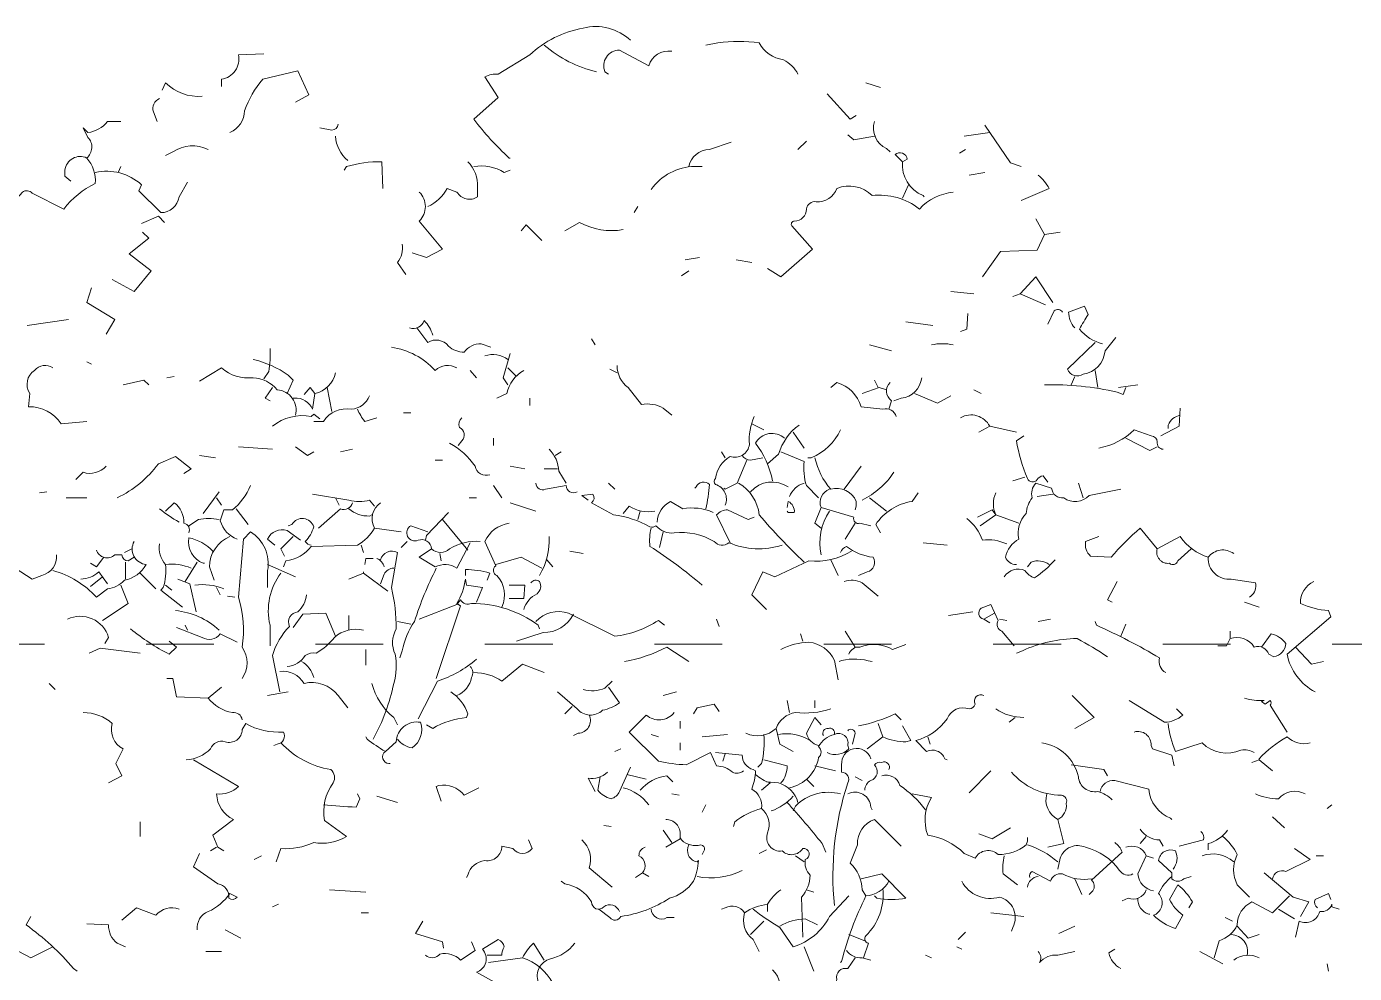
# Model space of a CAD drawing. Header units: millimetres. Extents: x 922141 to 965068, y 34629 to 256118.
# Drawn here: x 946332 to 949858, y 247548 to 250063 of the extents above; entities that cross this region are included whole.
import ezdxf

# ---------------------------------------------------------------- set-up
doc = ezdxf.new("R2010")
doc.units = ezdxf.units.MM
doc.linetypes.add('ACAD_ISO03W100', pattern=[30, 12, -18])
doc.layers.add('HATCH', color=8, linetype='Continuous', lineweight=5)
doc.layers.add('MCA__ LANDSCAPE', color=136, linetype='Continuous', lineweight=5)
doc.layers.add('MCA__ PISCINA ELEV.', color=91, linetype='Continuous')

# ---------------------------------------------------------------- blocks, each defined once
blk = doc.blocks.new('05')
at = {"layer": 'HATCH'}
for points in [[(618789.3, 368314.7, 0.259125), (618663.6, 368346.9, 0.14621), (618521.8, 368276), (618438, 368224.5, 0.140045), (618402.6, 368218), (618438, 368163.2), (618373.6, 368105.2, 0.045349), (618467, 368002.1), (618470.2, 368002.1)], [(618560.5, 368301.8, 0.120178), (618699.1, 368230.9)], [(618898.9, 368285.7, 0.374222), (618837.7, 368247), (618760.3, 368288.9, 0.538727), (618721.6, 368230.9), (618731.3, 368224.5)], [(619234.1, 368224.5, 0.166656), (619195.4, 368263.1, -0.236053), (619131, 368308.2, 0.059021), (619021.4, 368308.2), (618989.1, 368301.8)], [(617816, 368279.2), (617748.3, 368276, -0.433228), (617703.2, 368211.6), (617703.2, 368192.2)], [(617725.7, 368069.7, 0.2836), (617764.4, 368127.8, -0.086777), (617812.8, 368211.6), (617906.2, 368234.1), (617935.2, 368169.7), (617899.8, 368150.3)], [(617651.6, 368166.4, -0.22728), (617554.9, 368201.9), (617545.2, 368182.6)], [(617538.8, 368160, 0.4142), (617522.7, 368124.5), (617532.4, 368098.8)], [(617116.6, 367853.8, 0.057129), (617174.6, 367911.8, -0.369919), (617200.4, 367908.6), (617284.2, 367866.7, -0.117401), (617368, 367934.4, 0.20253), (617345.4, 368002.1, 0.429047), (617348.6, 368056.9), (617335.8, 368082.6), (617348.6, 368069.7, 0.195877), (617400.2, 368098.8), (617435.7, 368098.8)], [(618012.6, 368092.3, -0.4142), (617996.5, 368076.2), (617964.2, 368082.6)], [(619437.1, 368098.8, 0.386597), (619469.4, 368027.8), (619479, 368018.2)], [(618006.1, 368060.1, 0.207977), (618038.4, 367995.6)], [(618944, 367979.5, -0.35463), (618998.8, 368024.6), (619056.8, 368044)], [(617345.4, 368002.1, 0.520645), (617287.4, 367969.8), (617287.4, 367953.7), (617303.5, 367940.8)], [(617667.7, 368024.6, 0.27121), (617574.3, 368018.2), (617554.9, 368008.5)], [(619511.3, 367992.4), (619491.9, 368011.7, -0.586716), (619524.2, 367998.8), (619511.3, 367992.4)], [(618131.8, 367921.5), (618128.6, 367992.4, 0.072388), (618035.1, 367979.5), (618028.7, 367969.8)], [(618357.4, 367992.4, -0.207474), (618383.2, 367924.7), (618383.2, 367898.9, -0.433868), (618328.4, 367911.8), (618302.6, 367921.5, -0.162277), (618251.1, 367873.1)], [(618373.6, 367979.5, -0.185669), (618454.1, 367963.4), (618470.2, 367969.8)], [(618844.1, 367918.3, -0.24263), (618960.1, 367979.5), (618979.5, 367979.5)], [(619511.3, 367992.4, 0.32309), (619566.1, 367902.2), (619569.3, 367898.9)], [(617368, 367963.4, -0.247086), (617490.5, 367931.2), (617484, 367915), (617542, 367857, 0.369919), (617590.4, 367898.9), (617612.9, 367937.6)], [(619872.2, 367956.9, -0.082748), (619901.2, 367921.5), (619827.1, 367889.3)], [(618228.5, 367911.8, -0.416656), (618228.5, 367834.5), (618289.8, 367760.3), (618247.9, 367737.8), (618209.2, 367750.7)], [(619646.6, 367911.8, 0.171967), (619556.4, 367866.7, 0.200745), (619430.7, 367902.2, 0.302124), (619337.2, 367921.5, -0.343094), (619282.4, 367886, 0.4142), (619256.6, 367866.7, -0.4142), (619224.4, 367834.5, 0.618027), (619218, 367821.6), (619272.8, 367760.3), (619189, 367686.2), (619153.5, 367708.8)], [(618770, 367811.9, -0.17128), (618654, 367831.2), (618615.3, 367808.7)], [(618183.4, 367773.2, -0.212204), (618170.5, 367724.9), (618193.1, 367692.7)], [(619936.7, 367592.7, 0.442368), (619914.1, 367596), (619898, 367560.5)], [(619968.9, 367550.8, -0.178864), (619952.8, 367592.7), (619994.7, 367608.9), (620004.4, 367586.3, 0.010635), (619981.8, 367547.6, 0.164948), (620043.1, 367508.9)], [(618264, 367531.5, 0.135742), (618241.4, 367570.2, -0.4142), (618202.7, 367550.8)], [(618222.1, 367550.8), (618251.1, 367512.2, -0.388977), (618305.9, 367502.5, 0.178864), (618347.8, 367486.4, -0.243835), (618392.9, 367508.9), (618418.7, 367499.3)], [(620023.7, 367512.2), (619949.6, 367441.3, 0.489075), (619991.5, 367428.4, 0.354019), (620049.5, 367489.6), (620078.5, 367525.1)], [(617832.1, 367496.1, -0.055374), (617828.9, 367434.8), (617816, 367415.5)], [(618154.4, 367499.3, -0.175232), (618270.4, 367438, -0.323349), (618328.4, 367444.5)], [(618463.8, 367467.1, 0.250641), (618402.6, 367476.7)], [(619646.6, 367505.7, 0.112473), (619588.6, 367505.7)], [(617255.2, 367444.5, 0.401794), (617206.8, 367438, 0.4142), (617193.9, 367376.8), (617190.7, 367341.4, -0.260452), (617277.7, 367296.2), (617345.4, 367302.7)], [(617899.8, 367318.8, 0.462555), (617851.4, 367386.5, 0.199997), (617787, 367418.7, -0.211655), (617703.2, 367444.5), (617645.2, 367409)], [(617787, 367467.1, -0.099014), (617880.4, 367425.2), (617893.3, 367412.3), (617877.2, 367376.8)], [(618753.9, 367450.9, 0.248367), (618782.9, 367392.9), (618818.3, 367347.8, -0.162277), (618876.3, 367338.1), (618898.9, 367318.8)], [(618006.1, 367431.6, -0.294113), (617951.3, 367376.8), (617938.4, 367392.9), (617922.3, 367373.6)], [(618505.7, 367438, 0.211838), (618460.6, 367376.8), (618434.8, 367363.9)], [(619562.8, 367418.7, -0.354019), (619508, 367363.9), (619488.7, 367357.5)], [(617951.3, 367376.8), (617944.9, 367334.9, 0.333328), (617896.6, 367363.9), (617893.3, 367363.9)], [(619495.1, 367315.6, 0.4142), (619459.7, 367334.9), (619401.7, 367341.4, 0.255402), (619337.2, 367405.8), (619321.1, 367392.9)], [(619479, 367405.8, 0.471924), (619482.3, 367357.5), (619475.8, 367334.9)], [(619888.4, 367399.4, -0.065994), (620081.7, 367380), (620097.8, 367373.6), (620104.3, 367392.9)], [(618096.4, 367370.4, -0.290726), (618048, 367334.9, 0.300995), (617973.9, 367302.7), (617948.1, 367302.7)], [(617838.5, 367289.8, -0.223526), (617941.7, 367315.6), (617948.1, 367322), (617964.2, 367309.1)], [(618064.1, 367334.9, 0.062256), (618083.5, 367302.7), (618115.7, 367312.3)], [(618341.3, 367312.3, 0.302765), (618334.9, 367286.6, -0.544022), (618341.3, 367251.1), (618331.7, 367238.2)], [(619118.1, 367315.6, 0.12587), (619105.2, 367241.4, -0.472687), (619053.6, 367209.2, 0.225525), (619014.9, 367151.2, 0.4142), (619014.9, 367135.1, -0.453766), (619040.7, 367080.3)], [(619666, 367312.3, -0.427887), (619743.3, 367289.8), (619814.2, 367273.7)], [(620249.3, 367318.8, 0.25296), (620217.1, 367293), (620217.1, 367283.3)], [(619198.6, 367257.6, 0.489075), (619121.3, 367244.7, -0.119324), (619166.4, 367144.8)], [(619237.3, 367293, 0.162277), (619182.5, 367215.7), (619153.5, 367189.9)], [(619346.9, 367280.1, -0.19191), (619269.5, 367206), (619259.9, 367206)], [(620204.2, 367228.6, -0.45993), (620188.1, 367247.9, 0.4142), (620172, 367264), (620126.9, 367280.1, -0.153275), (620033.4, 367231.8)], [(618415.5, 367160.9, -0.45993), (618376.8, 367183.4, 0.119247), (618309.1, 367244.7)], [(619833.6, 367264), (619814.2, 367251.1, 0.056015), (619843.2, 367151.2, 0.618027), (619869, 367148, -0.236053), (619885.1, 367157.6), (619898, 367141.5)], [(617426, 367099.6, 0.122345), (617535.6, 367189.9), (617580.7, 367209.2), (617622.6, 367177), (617603.3, 367164.1)], [(618573.4, 367228.6, -0.178864), (618599.2, 367170.5), (618618.5, 367138.3)], [(619085.8, 367212.4, 0.276978), (619108.4, 367199.5), (619140.6, 367206)], [(619189, 367222.1), (619250.2, 367196.3, 0.099014), (619256.6, 367131.9), (619288.9, 367099.6)], [(619279.2, 367206, 0.125443), (619321.1, 367122.2, -0.386597), (619388.8, 367090), (619388.8, 367077.1), (619385.6, 367067.4)], [(617397, 367183.4, -0.286789), (617335.8, 367167.3), (617316.4, 367148)], [(619488.7, 367167.3, -0.126114), (619404.9, 367093.2)], [(617780.5, 367131.9, -0.117401), (617732.2, 367067.4), (617709.6, 367067.4), (617699.9, 367038.4, 0.240356), (617745.1, 366990)], [(618537.9, 367138.3, 0.509216), (618563.7, 367122.2), (618618.5, 367131.9, 0.566177), (618647.5, 367115.7)], [(618989.1, 367070.6, 0.048889), (618998.8, 367135.1, 0.526016), (618963.4, 367128.6), (618960.1, 367125.4)], [(619076.2, 367138.3, -0.241638), (619131, 367054.5, 0.024979), (619250.2, 366928.8)], [(619108.4, 367115.7, -0.37883), (619208.3, 367128.6)], [(619250.2, 367138.3, 0.236053), (619211.5, 367102.9)], [(619814.2, 366922.4, -0.312363), (619785.2, 366941.7, -0.225677), (619820.7, 366990, -0.25499), (619840, 367057.7, -0.148804), (619856.1, 367099.6, -0.276978), (619865.8, 367138.3), (619907.7, 367125.4, 0.441483), (619939.9, 367099.6, 0.38205), (620007.6, 367106.1), (620091.4, 367122.2)], [(617944.9, 367109.3), (618041.6, 367093.2, 0.121368), (618096.4, 367093.2), (618109.3, 367077.1)], [(619192.2, 366973.9, -0.181442), (619050.4, 366980.4, -0.4142), (619011.7, 366983.6, 0.16394), (618905.3, 367006.2, -0.253143), (618857, 367025.5, -0.236053), (618840.9, 367022.3, 0.100998), (618744.2, 367054.5), (618686.2, 367086.7, 0.4142), (618689.4, 367109.3), (618660.4, 367106.1), (618676.5, 367093.2)], [(619008.5, 367061, 0.146759), (618927.9, 367070.6), (618895.7, 367090, 0.276978), (618860.2, 367035.2)], [(619205.1, 367073.8), (619208.3, 367090, -0.302765), (619224.4, 367061), (619208.3, 367061), (619205.1, 367064.2)], [(619317.9, 367122.2, 0.4142), (619295.3, 367073.8), (619279.2, 367031.9), (619295.3, 367019.1)], [(619453.3, 367006.2), (619440.4, 367028.7, -0.210266), (619537, 367090), (619553.2, 367112.5)], [(619759.4, 367112.5, 0.224854), (619759.4, 367054.5), (619717.5, 367025.5)], [(617590.4, 367035.2, -0.042465), (617538.8, 367070.6)], [(617616.2, 367006.2, 0.5), (617603.3, 367031.9, 0.2388), (617577.5, 367086.7), (617554.9, 367064.2)], [(618125.4, 367086.7, 0.376556), (618109.3, 367019.1, -0.145767), (618064.1, 366973.9), (617941.7, 366970.7, -0.199722), (617874, 366932), (617867.5, 366915.9)], [(618051.3, 367086.7, -0.480621), (618019, 367070.6), (617961, 367019.1)], [(618041.6, 367070.6, 0.193741), (618096.4, 367051.3), (618102.8, 367054.5)], [(618770, 367057.7), (618786.1, 367077.1, 0.192581), (618853.8, 367064.2)], [(619053.6, 366980.4), (619018.1, 367054.5, -0.226822), (619047.2, 367067.4), (619101.9, 367041.6), (619118.1, 367048.1)], [(619317.9, 367064.2, 0.197815), (619295.3, 366948.2)], [(619295.3, 367073.8), (619382.3, 367048.1, 0.599991), (619398.5, 367031.9), (619427.5, 367025.5)], [(617696.7, 367041.6, 0.118042), (617641.9, 367041.6), (617616.2, 367025.5)], [(617941.7, 366973.9, -0.236053), (617925.6, 366983.6, 0.120438), (617948.1, 367022.3, 0.660995), (617890.1, 367028.7), (617880.4, 367025.5)], [(618251.1, 367009.4), (618206, 367025.5, 0.942245), (618225.3, 366986.8, -0.514618), (618260.7, 366964.3, 0.4142), (618309.1, 366964.3, -0.160355), (618389.7, 366983.6)], [(618467, 367031.9, 0.259125), (618402.6, 366983.6), (618431.6, 366919.1, 0.618027), (618434.8, 366893.4, -0.301163), (618447.7, 366809.6)], [(618844.1, 367019.1, 0.082748), (618840.9, 366970.7, -0.034805), (618979.5, 366867.6)], [(619682.1, 367044.8, -0.143997), (619724, 366986.8, -0.146759), (619788.4, 366977.2)], [(620188.1, 366964.3), (620143, 367019.1, 0.041733), (620065.6, 366941.7), (620010.8, 366944.9, -0.265564), (619997.9, 366983.6), (620033.4, 366996.5)], [(617471.1, 366983.6, 0.536423), (617503.3, 366922.4, -0.215927), (617445.3, 366880.5, -0.178345), (617400.2, 366857.9), (617371.2, 366835.3, 0.146225), (617255.2, 366906.3)], [(617680.6, 366957.8, 0.15741), (617616.2, 366993.3, 0.349701), (617654.8, 366925.6), (617658, 366925.6)], [(617725.7, 366996.5, 0.303986), (617670.9, 366915.9), (617683.8, 366880.5)], [(617758, 366619.4, 0.309357), (617758, 366703.2, 0.119644), (617748.3, 366835.3), (617761.2, 366990), (617780.5, 367009.4, -0.308212), (617825.6, 366906.3), (617825.6, 366861.1)], [(617845, 366973.9), (617825.6, 366990, -0.375732), (617877.2, 367012.6), (617912.7, 366986.8)], [(618573.4, 366996.5, -0.148178), (618547.6, 366893.4)], [(620323.5, 366941.7, -0.162277), (620249.3, 366996.5), (620188.1, 366964.3, 0.541992), (620220.3, 366925.6, 0.523941), (620242.9, 366932), (620278.3, 366964.3)], [(617264.8, 366948.2, -0.37442), (617226.2, 366893.4), (617200.4, 366883.7), (617155.3, 366912.7, 0.088013), (617055.4, 366857.9), (617071.5, 366819.2, -0.188675), (617003.8, 366799.9, -0.179413), (616965.1, 366751.5)], [(617371.2, 366961, 0.548935), (617419.5, 366948.2), (617438.9, 366948.2, 0.4142), (617455, 366932), (617471.1, 366941.7)], [(617538.8, 366977.2, 0.236053), (617554.9, 366922.4, -0.099014), (617548.5, 366861.1), (617542, 366854.7), (617600, 366809.6)], [(618106, 366458.3, 0.071533), (618160.8, 366606.5, 0.124786), (618164.1, 366683.9, -0.240356), (618167.3, 366751.5, 0.058014), (618154.4, 366861.1), (618170.5, 366954.6, 0.468369), (618125.4, 366935.3), (618115.7, 366938.5, -0.236053), (618135.1, 366915.9)], [(618363.9, 366980.4), (618328.4, 366912.7, 0.274826), (618270.4, 366915.9), (618228.5, 366941.7), (618260.7, 366964.3)], [(619375.9, 366957.8, -0.169128), (619263.1, 366932), (619172.9, 366890.1), (619140.6, 366903), (619111.6, 366841.8), (619150.3, 366803.1)], [(619346.9, 366954.6, -0.199997), (619363, 366970.7, 0.141068), (619433.9, 366941.7, -0.514618), (619417.8, 366903), (619395.2, 366893.4)], [(620391.1, 366951.4, 0.417374), (620323.5, 366941.7, 0.463791), (620384.7, 366883.7), (620449.2, 366874, -0.302765), (620436.3, 366838.6), (620433, 366835.3)], [(617554.9, 366922.4, -0.133911), (617622.6, 366912.7)], [(619782, 366890.1, -0.37204), (619836.8, 366906.3, 0.162277), (619862.6, 366886.9, 0.055374), (619917.4, 366935.3)], [(619901.2, 366922.4, 0.255692), (619852.9, 366928.8), (619843.2, 366915.9)], [(617329.3, 366883.7, 0.186783), (617377.7, 366903), (617400.2, 366870.8)], [(617861.1, 366899.8, 0.224854), (617832.1, 366761.2), (617832.1, 366706.4)], [(618160.8, 366912.7, 0.276978), (618135.1, 366896.6), (618125.4, 366870.8)], [(618273.6, 366912.7, 0.03894), (618215.6, 366770.9, 0.100754), (618183.4, 366693.5), (618176.9, 366674.2)], [(618273.6, 366619.4), (618338.1, 366812.8), (618328.4, 366819.2, 0.104355), (618351, 366883.7), (618354.2, 366867.6), (618396.1, 366861.1), (618380, 366822.5)], [(618409, 366880.5), (618415.5, 366899.8, 0.064087), (618351, 366909.5), (618351, 366893.4)], [(618525, 366874, -0.442368), (618547.6, 366877.2, -0.369919), (618541.1, 366845, 0.196625), (618505.7, 366803.1)], [(619356.6, 366877.2, -0.204086), (619404.9, 366874), (619446.8, 366838.6)], [(617632.3, 366867.6, -0.133911), (617709.6, 366857.9)], [(620603.9, 366877.2, 0.301514), (620568.4, 366819.2, 0.092056), (620642.5, 366799.9), (620649, 366783.8), (620532.9, 366683.9, 0.222809), (620607.1, 366584)], [(617857.9, 366584), (617838.5, 366680.6, -0.125), (617883.7, 366758, -0.514618), (617906.2, 366796.7, 0.178345), (617928.8, 366841.8)], [(618228.5, 366777.3), (618328.4, 366816), (618338.1, 366828.9, 0.4142), (618367.1, 366819.2, -0.159607), (618544.4, 366761.2), (618547.6, 366751.5)], [(619727.2, 366777.3, -0.659393), (619720.8, 366806.3), (619746.5, 366816), (619765.9, 366774.1, 0.49527), (619775.5, 366745.1), (619807.8, 366706.4)], [(617293.9, 366777.3, -0.456619), (617403.4, 366729), (617393.8, 366712.9)], [(617580.7, 366799.9, -0.167648), (617696.7, 366748.3)], [(618637.8, 366790.2, -0.286789), (618557.3, 366741.9), (618486.4, 366719.3)], [(618537.9, 366770.9, -0.291199), (618624.9, 366793.4), (618747.4, 366732.2, 0.123093), (618863.4, 366774.1), (618879.6, 366761.2)], [(617461.4, 366751.5, 0.050552), (617564.6, 366683.9), (617583.9, 366703.2), (617564.6, 366719.3)], [(617745.1, 366716.1), (617699.9, 366738.7, -0.407791), (617651.6, 366729), (617583.9, 366754.8)], [(617877.2, 366651.6, 0.236053), (617925.6, 366680.6, -0.192581), (617954.6, 366687.1, 0.099014), (618002.9, 366729, -0.236053), (618080.3, 366748.3)], [(620210.7, 366635.5, -0.362045), (620194.5, 366674.2, 0.029785), (620026.9, 366761.2), (620023.7, 366770.9)], [(620349.2, 366706.4), (620371.8, 366706.4), (620381.5, 366725.8, -0.343094), (620445.9, 366703.2, -0.4142), (620484.6, 366683.9), (620497.5, 366677.4, 0.359619), (620529.7, 366712.9, 0.165543), (620491.1, 366738.7), (620465.3, 366703.2)], [(618773.2, 366664.5, 0.07692), (618886, 366703.2), (618944, 366664.5)], [(619189, 366696.8, -0.116699), (619263.1, 366716.1, -0.270767), (619330.8, 366667.8), (619340.4, 366616.2)], [(619369.5, 366683.9, -0.364258), (619398.5, 366703.2, -0.223816), (619485.5, 366696.8), (619520.9, 366709.7)], [(620055.9, 366677.4, 0.023788), (619975.4, 366725.8, 0.105392), (619830.3, 366693.5), (619814.2, 366687.1)], [(618380, 366671, -0.101349), (618276.9, 366613), (618225.3, 366513)], [(619430.7, 366664.5, 0.121552), (619350.1, 366667.8), (619343.7, 366664.5)], [(617857.9, 366638.7, -0.295731), (617922.3, 366606.5, -0.302765), (618012.6, 366574.3), (618038.4, 366542.1)], [(617915.9, 366664.5, -0.209167), (617948.1, 366622.6)], [(618363.9, 366651.6, -0.343094), (618367.1, 366622.6, -0.260178), (618328.4, 366574.3)], [(618373.6, 366635.5, -0.148178), (618447.7, 366613), (618502.5, 366658.1), (618560.5, 366635.5)], [(617758, 366509.8, 0.4142), (617732.2, 366529.2, -0.184021), (617667.7, 366567.8), (617583.9, 366571.1), (617574.3, 366619.4), (617558.1, 366619.4)], [(618102.8, 366606.5, 0.166275), (618160.8, 366516.3), (618170.5, 366496.9)], [(618731.3, 366596.8), (618760.3, 366554.9, -0.109772), (618715.2, 366535.6, -0.427002), (618647.5, 366538.8), (618595.9, 366584)], [(618741, 366613), (618721.6, 366593.6, -0.166153), (618663.6, 366590.4)], [(618312.3, 366584, -0.16861), (618357.4, 366525.9), (618354.2, 366516.3, 0.105759), (618264, 366487.3), (618247.9, 366496.9)], [(619727.2, 366574.3, 0.754288), (619704.6, 366551.7, -0.333328), (619688.5, 366538.8, 0.4142), (619630.5, 366513, -0.17865), (619546.7, 366455), (619575.7, 366426, -0.438309), (619624.1, 366406.7), (619630.5, 366403.5)], [(620239.7, 366538.8), (620255.8, 366522.7, -0.172653), (620207.4, 366503.4), (620114, 366561.4)], [(620532.9, 366477.6), (620487.8, 366548.5, 0.5), (620487.8, 366561.4), (620474.9, 366551.7), (620465.3, 366558.2), (620471.7, 366561.4, -0.099014), (620420.1, 366567.8)], [(617335.8, 366529.2, -0.183472), (617413.1, 366500.2, 0.356949), (617442.1, 366432.5), (617422.8, 366393.8), (617438.9, 366361.6), (617403.4, 366342.2)], [(618905.3, 366529.2, -0.435272), (618831.2, 366522.7), (618786.1, 366477.6), (618863.4, 366400.2, 0.048386), (618937.6, 366390.6), (619002, 366422.8), (619018.1, 366387.4, -0.178864), (619060, 366371.2, 0.323349), (619089.1, 366374.5)], [(619095.5, 366474.4, 0.307983), (619176.1, 366487.3, -0.275284), (619227.6, 366529.2, 0.105927), (619321.1, 366538.8)], [(619395.2, 366493.7, 0.060013), (619491.9, 366525.9), (619508, 366509.8)], [(619759.4, 366538.8, 0.148178), (619833.6, 366516.3)], [(617609.7, 366403.5, 0.175797), (617674.2, 366432.5, -0.406204), (617712.8, 366451.8, 0.51619), (617758, 366484), (617767.6, 366500.2, 0.147141), (617867.5, 366477.6, -0.535172), (617851.4, 366445.4), (617841.8, 366442.1)], [(618170.5, 366458.3, 0.188675), (618209.2, 366435.7, 0.343094), (618231.7, 366503.4, 0.452606), (618167.3, 366451.8), (618138.3, 366426, -0.030823), (618089.9, 366458.3), (618086.7, 366464.7)], [(618679.7, 366522.7, -0.535172), (618650.7, 366474.4), (618637.8, 366467.9)], [(619295.3, 366496.9), (619279.2, 366516.3), (619256.6, 366474.4, 0.302765), (619288.9, 366442.1)], [(619446.8, 366500.2), (619459.7, 366464.7, 0.111496), (619520.9, 366451.8), (619533.8, 366455), (619511.3, 366493.7)], [(620217.1, 366500.2, 0.07106), (620236.4, 366426), (620307.3, 366448.6, 0.302765), (620410.5, 366429.3, -0.192581), (620445.9, 366422.8)], [(619143.8, 366471.1, -0.082748), (619137.4, 366393.8), (619127.7, 366384.1)], [(619182.5, 366471.1, -0.185669), (619266.3, 366455), (619259.9, 366458.3)], [(619330.8, 366471.1, 0.209167), (619288.9, 366438.9, -0.449051), (619288.9, 366409.9, -0.306015), (619211.5, 366329.3)], [(619301.8, 366467.9, -0.618027), (619314.7, 366487.3, -0.599991), (619330.8, 366471.1, -0.649872), (619366.2, 366442.1), (619369.5, 366432.5, -0.314713), (619311.4, 366422.8)], [(619366.2, 366480.8, -0.704712), (619385.6, 366474.4), (619379.1, 366445.4)], [(620126.9, 366477.6, -0.517548), (620172, 366442.1), (620175.2, 366432.5), (620226.8, 366416.4), (620233.2, 366387.4)], [(620594.2, 366448.6, -0.259125), (620532.9, 366464.7, 0.075043), (620458.8, 366406.7), (620458.8, 366403.5), (620439.5, 366397)], [(617861.1, 366448.6, 0.162277), (617993.2, 366377.7, -0.368179), (617999.7, 366342.2, 0.209167), (617977.1, 366242.3), (618035.1, 366200.4, -0.185669), (617948.1, 366184.3, -0.128281), (617861.1, 366168.2), (617848.2, 366132.7)], [(618138.3, 366426, 0.697281), (618147.9, 366393.8), (618151.2, 366393.8)], [(619014.9, 366422.8), (619085.8, 366416.4, 0.32254), (619114.8, 366377.7), (619121.3, 366374.5, -0.077118), (619111.6, 366326.1, -0.302765), (619137.4, 366274.5, -0.32045), (619153.5, 366210.1, 0.575546), (619192.2, 366161.7, 0.470993), (619247, 366168.2, -0.926025), (619253.4, 366139.2, 0.236053), (619266.3, 366097.3, -0.182587), (619243.8, 366039.3), (619247, 365932.9)], [(619427.5, 366406.7, 0.89061), (619350.1, 366390.6), (619350.1, 366371.2, -0.566177), (619366.2, 366342.2, 0.104599), (619330.8, 366016.7)], [(619881.9, 366448.6, -0.315994), (619978.6, 366358.3, 0.442368), (620030.2, 366319.7, -0.120438), (620068.8, 366297.1)], [(617629, 366403.5), (617748.3, 366332.6, -0.21463), (617690.3, 366313.2, 0.291199), (617735.4, 366245.5), (617680.6, 366203.6), (617693.5, 366171.4), (617709.6, 366161.7)], [(618789.3, 366384.1), (618760.3, 366319.7, -0.224854), (618737.7, 366300.3, -0.158417), (618702.3, 366322.9), (618708.7, 366358.3)], [(619143.8, 366403.5), (619205.1, 366387.4, -0.190887), (619189, 366342.2)], [(619475.8, 366377.7, 0.720749), (619456.5, 366397, 0.302765), (619437.1, 366390.6, -0.566177), (619427.5, 366348.7, 0.276978), (619411.4, 366322.9)], [(618728.1, 366371.2, -0.24913), (618676.5, 366355.1), (618695.8, 366319.7)], [(618815.1, 366322.9, -0.19014), (618886, 366361.6), (618902.1, 366345.5)], [(619121.3, 366364.8, 0.090164), (619160, 366342.2), (619137.4, 366322.9)], [(619572.5, 366271.3, 0.077194), (619504.8, 366335.8, 0.4142), (619456.5, 366361.6)], [(619801.3, 366371.2, 0.225006), (619933.5, 366310, -0.5), (619946.4, 366287.4, -0.333328), (619923.8, 366245.5)], [(620036.6, 366319.7, -0.40065), (620075.3, 366348.7), (620165.5, 366326.1, 0.280411), (620223.5, 366248.8), (620226.8, 366245.5)], [(618386.4, 366329.3), (618347.8, 366310, 0.266052), (618280.1, 366335.8), (618273.6, 366332.6), (618286.5, 366293.9)], [(618770, 366329.3, -0.180573), (618837.7, 366284.2)], [(619234.1, 366290.7, 0.25), (619182.5, 366342.2), (619150.3, 366345.5)], [(619346.9, 366313.2, 0.272293), (619227.6, 366281), (619221.2, 366268.1)], [(619366.2, 366313.2, -0.548935), (619427.5, 366277.8), (619430.7, 366271.3)], [(620449.2, 366313.2, 0.111496), (620510.4, 366300.3, -0.353287), (620581.3, 366313.2)], [(617973.9, 366284.2, 0.008286), (618060.9, 366277.8), (618070.6, 366300.3), (618064.1, 366313.2)], [(619221.2, 366306.8, -0.128281), (619163.2, 366268.1)], [(619205.1, 366290.7, -0.017029), (619298.5, 366181.1), (619308.2, 366158.5)], [(619537, 366313.2), (619588.6, 366303.6, 0.234207), (619578.9, 366203.6, -0.160019), (619675.6, 366155.3), (619704.6, 366142.4, -0.489075), (619765.9, 366152.1, 0.168671), (619840, 366177.9), (619843.2, 366187.5), (619843.2, 366197.2)], [(619894.8, 366313.2, 0.356949), (619923.8, 366245.5), (619939.9, 366181.1), (619898, 366171.4)], [(618882.8, 366245.5, -0.441071), (618921.5, 366203.6, 0.236053), (618924.7, 366190.8, 0.265564), (618976.2, 366177.9, -0.4142), (618985.9, 366165), (618979.5, 366152.1)], [(619137.4, 366274.5, 0.109406), (619066.5, 366239.1), (619063.3, 366226.2)], [(619508, 366174.6), (619437.1, 366245.5, 0.331436), (619392, 366177.9), (619372.7, 366129.5, -0.197815), (619404.9, 366058.6), (619414.6, 366042.5)], [(620143, 366219.8, 0.252106), (620194.5, 366190.8), (620204.2, 366174.6)], [(620304.1, 366213.3, -0.302765), (620310.6, 366190.8), (620246.1, 366174.6)], [(620375, 366216.5, -0.162277), (620323.5, 366181.1), (620323.5, 366165)], [(618518.6, 366190.8), (618528.3, 366168.2, -0.506302), (618476.7, 366168.2), (618447.7, 366174.6, -0.45929), (618402.6, 366136, 0.32254), (618357.4, 366097.3), (618354.2, 366090.8)], [(618660.4, 366190.8, -0.302765), (618679.7, 366116.6), (618741, 366065.1)], [(618944, 366177.9, 0.514618), (618966.6, 366132.7), (618969.8, 366136, -0.074905), (618956.9, 366081.2, -0.18132), (618892.5, 366036, -0.109772), (618763.5, 365987.7, -0.561981), (618734.5, 365984.5), (618705.5, 366007)], [(619843.2, 366177.9, -0.105759), (619923.8, 366132.7)], [(620123.6, 366100.5, -0.401794), (620088.2, 366110.2, 0.173447), (619997.9, 366171.4, 0.449051), (619930.3, 366142.4), (619923.8, 366113.4)], [(620075.3, 366184.3, -0.162277), (620094.6, 366158.5), (620014, 366084.4, -0.343094), (620017.3, 366055.4), (620007.6, 366045.7)], [(620104.3, 366171.4, -0.4142), (620159.1, 366148.9), (620178.4, 366142.4)], [(620362.1, 366200.4, -0.099014), (620400.8, 366152.1, 0.243301), (620400.8, 366071.5), (620433, 366039.3)], [(617638.7, 365952.2, -0.333328), (617667.7, 366000.6, 0.137939), (617725.7, 366048.9), (617745.1, 366039.3, -0.4142), (617722.5, 366036, 0.40065), (617693.5, 366074.7), (617629, 366119.8), (617645.2, 366155.3)], [(618828, 366171.4, 0.355026), (618811.9, 366148.9, -0.470993), (618821.5, 366103.7), (618837.7, 366094.1)], [(619782, 366148.9, 0.082748), (619778.8, 366100.5), (619817.4, 366071.5)], [(620159.1, 366148.9), (620136.5, 366100.5, 0.333328), (620178.4, 366055.4)], [(620230, 366113.4, 0.295303), (620236.4, 366161.7, 0.5), (620191.3, 366136), (620226.8, 366103.7), (620226.8, 366087.6, 0.399994), (620259, 366087.6), (620278.3, 366094.1)], [(620391.1, 366132.7, 0.274033), (620307.3, 366148.9)], [(620494.3, 366087.6, -0.486771), (620529.7, 366107), (620594.2, 366139.2), (620552.3, 366168.2)], [(618966.6, 366094.1, 0.172012), (619085.8, 366110.2)], [(619849.7, 366090.8, -0.4142), (619856.1, 366107), (619904.5, 366081.2, -0.382629), (619936.7, 366100.5, 0.162277), (620014, 366087.6)], [(618760.3, 366000.6, 0.489075), (618718.4, 366013.5, -0.720749), (618686.2, 366026.4, 0.210693), (618615.3, 366074.7), (618605.6, 366081.2)], [(619475.8, 366081.2, -0.252106), (619414.6, 366042.5, 0.053238), (619350.1, 365868.5), (619346.9, 365865.2)], [(619401.7, 366087.6), (619456.5, 366100.5), (619520.9, 366036, -0.083908), (619443.6, 366036), (619437.1, 366042.5)], [(619669.2, 366081.2, 0.359314), (619769.1, 366039.3, -0.483139), (619804.6, 365958.7), (619801.3, 365949)], [(619872.2, 366094.1, 0.333328), (619843.2, 366065.1)], [(620226.8, 366094.1, 0.099014), (620191.3, 366048.9, -0.463791), (620184.9, 365994.1), (620178.4, 365990.9, 0.112411), (620236.4, 365955.5), (620255.8, 365990.9, -0.099014), (620220.3, 366032.8), (620242.9, 366071.5, -0.099014), (620281.6, 366026.4), (620271.9, 366010.3)], [(619189, 366058.6, 0.126938), (619153.5, 366019.9, 0.123093), (619092.3, 365997.4, 0.382629), (619040.7, 366010.3), (619031, 366007)], [(619114.8, 366007, 0.031036), (619185.7, 365958.7), (619221.2, 365907.1, 0.203522), (619317.9, 365987.7), (619369.5, 366042.5)], [(619459.7, 366061.8, -0.221268), (619414.6, 365936.1, 0.618027), (619421, 365916.8), (619408.1, 365878.1)], [(620159.1, 366058.6, -0.4142), (620110.7, 366036), (620094.6, 366029.6)], [(620136.5, 366036, 0.343094), (620165.5, 365994.1), (620168.8, 365994.1)], [(620539.4, 366042.5), (620494.3, 365997.4), (620439.5, 366026.4, 0.291199), (620400.8, 365965.1, -0.207977), (620352.5, 365923.2), (620339.6, 365878.1)], [(620613.5, 366010.3, -0.302765), (620607.1, 366032.8), (620642.5, 366048.9), (620649, 366032.8)], [(617590.4, 366007, 0.322357), (617529.1, 365990.9), (617477.6, 366010.3), (617438.9, 365978)], [(618844.1, 366007, 0.551163), (618886, 365984.5), (618905.3, 365984.5)], [(619092.3, 365997.4, 0.315216), (619114.8, 365926.5), (619131, 365894.2)], [(620555.5, 365932.9), (620565.2, 365974.8, 0.453766), (620620, 366000.6, 0.33638), (620652.2, 366019.9), (620652.2, 366013.5), (620671.5, 366007)], [(617197.2, 365987.7), (617184.3, 365965.1, -0.06604), (617310, 365849.1), (617319.6, 365842.7)], [(617345.4, 365968.4), (617403.4, 365965.1, 0.24263), (617426, 365916.8), (617448.6, 365907.1)], [(619185.7, 365961.9, -0.122009), (619253.4, 365981.3), (619285.7, 365965.1)], [(618409, 365884.6), (618447.7, 365884.6, -0.162277), (618454.1, 365907.1, 0.265564), (618438, 365926.5), (618396.1, 365900.7, -0.544022), (618380, 365839.4), (618444.5, 365804), (618460.6, 365810.4)], [(620384.7, 365939.4, -0.477875), (620426.6, 365884.6)], [(618367.1, 365920), (618376.8, 365897.5), (618338.1, 365871.7, 0.259125), (618283.3, 365887.8, -0.4142), (618244.6, 365884.6)], [(618560.5, 365871.7), (618531.5, 365916.8, 0.08429), (618502.5, 365878.1), (618412.2, 365865.2)], [(618502.5, 365878.1, -0.186218), (618583, 365810.4), (618544.4, 365813.7, -0.438553), (618576.6, 365874.9, 0.177994), (618641.1, 365916.8)], [(619363, 365897.5, 0.283676), (619404.9, 365878.1), (619427.5, 365871.7)], [(619872.2, 365894.2, -0.343094), (619875.5, 365865.2, -0.253143), (619923.8, 365884.6), (619968.9, 365894.2)], [(620075.3, 365900.7), (620059.2, 365891, 0.209167), (620091.4, 365849.1)], [(619385.6, 365878.1), (619366.2, 365849.1, 0.577133), (619337.2, 365820.1), (619321.1, 365778.2)], [(620391.1, 365871.7, -0.280075), (620458.8, 365878.1)], [(619166.4, 365845.9, -0.338058), (619179.3, 365768.5)]]:
    blk.add_lwpolyline(points, format="xyb", dxfattribs=at)
for points in [[(619414.6, 368201.9), (619453.3, 368189)], [(619311.4, 368172.9), (619372.7, 368105.2), (619388.8, 368114.9)], [(619730.4, 368089.1), (619798.1, 367989.2), (619827.1, 367979.5)], [(619256.6, 368047.2), (619234.1, 368024.6)], [(619437.1, 368060.1), (619382.3, 368050.4), (619366.2, 368063.3)], [(619743.3, 368069.7), (619675.6, 368060.1)], [(619678.9, 368024.6), (619662.7, 368015)], [(617429.2, 367963.4), (617435.7, 367979.5)], [(619730.4, 367963.4), (619688.5, 367956.9)], [(619527.4, 367931.2), (619511.3, 367895.7)], [(618808.7, 367873.1), (618799, 367857)], [(617490.5, 367828), (617535.6, 367847.4), (617551.7, 367831.2)], [(619888.4, 367799), (619865.8, 367840.9)], [(617493.7, 367805.5), (617509.8, 367789.3), (617458.2, 367747.5), (617516.2, 367702.3), (617471.1, 367647.5), (617413.1, 367679.8)], [(618554, 367782.9), (618512.1, 367824.8), (618499.2, 367808.7)], [(619724, 367686.2), (619772.3, 367753.9), (619869, 367757.1), (619888.4, 367799), (619930.3, 367805.5)], [(618973, 367737.8), (618934.4, 367731.3)], [(619069.7, 367731.3), (619111.6, 367724.9)], [(618944, 367702.3), (618924.7, 367689.4)], [(617358.3, 367657.2), (617345.4, 367618.5), (617419.5, 367573.4), (617397, 367534.7)], [(619910.9, 367618.5), (619865.8, 367686.2), (619823.9, 367641.1), (619804.6, 367634.6)], [(619640.2, 367647.5), (619701.4, 367641.1)], [(619823.9, 367641.1), (619891.6, 367612.1)], [(619685.3, 367589.5), (619682.1, 367547.6), (619666, 367541.2)], [(617297.1, 367573.4), (617187.5, 367557.3)], [(619520.9, 367567), (619591.8, 367557.3)], [(618686.2, 367521.8), (618695.8, 367505.7)], [(618470.2, 367483.2), (618450.9, 367418.7), (618463.8, 367399.4)], [(619424.2, 367505.7), (619482.3, 367489.6)], [(617345.4, 367460.6), (617358.3, 367454.2)], [(618463.8, 367444.5), (618486.4, 367421.9)], [(617442.1, 367399.4), (617496.9, 367412.3), (617509.8, 367399.4)], [(617577.5, 367421.9), (617558.1, 367418.7)], [(618363.9, 367438), (618380, 367418.7)], [(618753.9, 367431.6), (618734.5, 367441.3)], [(619446.8, 367392.9), (619437.1, 367412.3)], [(619968.9, 367421.9), (619959.3, 367399.4)], [(620023.7, 367438), (620030.2, 367392.9)], [(617838.5, 367392.9), (617819.2, 367363.9), (617832.1, 367357.5)], [(617983.6, 367392.9), (617996.5, 367328.5)], [(619404.9, 367376.8), (619450, 367392.9), (619469.4, 367386.5)], [(619543.5, 367376.8), (619604.7, 367351), (619640.2, 367370.4)], [(619701.4, 367386.5), (619720.8, 367376.8)], [(620085, 367392.9), (620136.5, 367399.4)], [(618521.8, 367363.9), (618521.8, 367344.6)], [(620249.3, 367338.1), (620246.1, 367289.8), (620197.8, 367264)], [(618186.6, 367325.2), (618206, 367325.2)], [(619111.6, 367296.2), (619143.8, 367280.1)], [(619221.2, 367273.7), (619250.2, 367231.8)], [(619743.3, 367289.8), (619714.3, 367273.7)], [(617748.3, 367235), (617838.5, 367228.6)], [(617899.8, 367235), (617932, 367212.4), (617948.1, 367222.1)], [(618425.1, 367257.6), (618425.1, 367238.2)], [(620104.3, 367257.6), (620168.8, 367225.3), (620188.1, 367235)], [(617645.2, 367212.4), (617687.1, 367206)], [(618051.3, 367228.6), (618019, 367222.1)], [(618270.4, 367199.5), (618289.8, 367199.5)], [(618589.5, 367212.4), (618605.6, 367222.1)], [(619040.7, 367206), (619031, 367222.1)], [(619098.7, 367199.5), (619072.9, 367138.3), (619040.7, 367122.2), (619037.5, 367125.4)], [(618470.2, 367183.4), (618508.9, 367177)], [(618595.9, 367177), (618560.5, 367177)], [(619356.6, 367122.2), (619401.7, 367183.4)], [(618425.1, 367131.9), (618447.7, 367099.6)], [(618731.3, 367138.3), (618747.4, 367122.2)], [(619836.8, 367154.4), (619804.6, 367144.8)], [(619991.5, 367099.6), (619978.6, 367138.3)], [(617239.1, 367115.7), (617219.7, 367112.5)], [(617290.6, 367099.6), (617345.4, 367099.6)], [(617696.7, 367115.7), (617654.8, 367057.7)], [(617690.3, 367099.6), (617703.2, 367080.3)], [(618006.1, 367099.6), (618015.8, 367080.3)], [(618360.7, 367099.6), (618380, 367099.6)], [(619424.2, 367099.6), (619469.4, 367064.2)], [(619910.9, 367109.3), (619869, 367102.9)], [(617741.8, 367070.6), (617774.1, 367028.7)], [(618305.9, 367061), (618247.9, 366999.7), (618244.6, 366986.8)], [(618470.2, 367086.7), (618537.9, 367064.2)], [(618815.1, 367064.2), (618808.7, 367041.6)], [(619820.7, 367031.9), (619759.4, 367054.5), (619749.8, 367067.4), (619711.1, 367048.1)], [(618109.3, 367019.1), (618180.2, 367009.4)], [(618289.8, 367041.6), (618357.4, 366961)], [(619385.6, 367031.9), (619359.8, 366990)], [(617893.3, 366996.5), (617861.1, 366964.3), (617870.8, 366944.9)], [(618196.3, 366983.6), (618180.2, 366967.5)], [(618876.3, 367009.4), (618866.7, 366967.5)], [(617464.7, 366964.3), (617445.3, 366954.6)], [(618073.8, 366973.9), (618080.3, 366954.6)], [(618283.3, 366951.4), (618286.5, 366932)], [(618628.2, 366957.8), (618663.6, 366951.4)], [(619566.1, 366980.4), (619630.5, 366973.9)], [(617390.5, 366941.7), (617371.2, 366915.9), (617355.1, 366925.6)], [(617448.6, 366928.8), (617448.6, 366883.7)], [(617638.7, 366928.8), (617606.5, 366877.2)], [(617825.6, 366922.4), (617899.8, 366890.1)], [(618106, 366938.5), (618086.7, 366938.5), (618083.5, 366922.4)], [(618431.6, 366922.4), (618499.2, 366941.7), (618554, 366912.7)], [(618566.9, 366935.3), (618583, 366915.9)], [(619321.1, 366935.3), (619340.4, 366893.4)], [(617387.3, 366890.1), (617355.1, 366864.4)], [(617487.2, 366899.8), (617529.1, 366857.9)], [(617635.5, 366796.7), (617619.4, 366870.8), (617587.1, 366883.7)], [(618144.7, 366851.5), (618080.3, 366899.8), (618080.3, 366903), (618080.3, 366899.8), (618041.6, 366883.7)], [(617435.7, 366867.6), (617455, 366819.2), (617387.3, 366774.1)], [(617554.9, 366867.6), (617571, 366854.7)], [(617690.3, 366861.1), (617699.9, 366841.8)], [(618467, 366867.6), (618508.9, 366867.6), (618505.7, 366832.1), (618467, 366832.1)], [(620081.7, 366877.2), (620055.9, 366828.9), (620068.8, 366822.5)], [(617719.3, 366838.6), (617738.6, 366835.3)], [(620420.1, 366822.5), (620458.8, 366809.6)], [(618006.1, 366732.2), (617980.3, 366793.4), (617919.1, 366790.2), (617893.3, 366754.8)], [(618041.6, 366748.3), (618041.6, 366787)], [(619018.1, 366777.3), (619024.6, 366758)], [(619698.2, 366796.7), (619633.7, 366787)], [(619756.2, 366793.4), (619727.2, 366777.3), (619743.3, 366767.7)], [(619769.1, 366777.3), (619788.4, 366774.1)], [(619904.5, 366777.3), (619872.2, 366770.9)], [(617612.9, 366748.3), (617606.5, 366761.2)], [(618170.5, 366770.9), (618206, 366764.4)], [(619247, 366719.3), (619240.5, 366738.7)], [(619385.6, 366703.2), (619359.8, 366745.1)], [(620091.4, 366732.2), (620104.3, 366764.4)], [(620381.5, 366725.8), (620381.5, 366745.1)], [(620555.5, 366703.2), (620597.4, 366658.1), (620629.6, 366664.5)], [(617487.2, 366687.1), (617380.9, 366700), (617351.9, 366687.1)], [(618086.7, 366696.8), (618086.7, 366654.9)], [(617245.5, 366606.5), (617261.6, 366590.4)], [(617667.7, 366567.8), (617703.2, 366596.8)], [(617825.6, 366574.3), (617880.4, 366584)], [(618911.8, 366584), (618876.3, 366574.3)], [(619211.5, 366529.2), (619205.1, 366561.4)], [(619279.2, 366561.4), (619279.2, 366542.1)], [(619962.5, 366574.3), (620020.5, 366516.3), (619968.9, 366487.3)], [(618634.6, 366545.3), (618615.3, 366525.9)], [(619024.6, 366532.4), (619011.7, 366551.7), (618966.6, 366542.1), (618956.9, 366525.9)], [(618921.5, 366506.6), (618921.5, 366487.3)], [(619811, 366516.3), (619794.9, 366503.4)], [(618844.1, 366471.1), (618863.4, 366464.7)], [(619047.2, 366471.1), (618979.5, 366464.7)], [(619176.1, 366487.3), (619185.7, 366445.4), (619221.2, 366426)], [(619459.7, 366464.7), (619417.8, 366432.5)], [(619578.9, 366464.7), (619585.4, 366445.4)], [(618763.5, 366432.5), (618747.4, 366426)], [(618921.5, 366448.6), (618921.5, 366429.3)], [(619040.7, 366419.6), (619034.3, 366400.2)], [(619279.2, 366387.4), (619334, 366374.5)], [(619959.3, 366390.6), (620046.3, 366377.7), (620055.9, 366361.6)], [(620458.8, 366403.5), (620494.3, 366374.5)], [(618779.6, 366364.8), (618831.2, 366351.9)], [(619256.6, 366351.9), (619276, 366332.6)], [(619385.6, 366358.3), (619404.9, 366348.7)], [(619746.5, 366374.5), (619688.5, 366316.4)], [(618115.7, 366306.8), (618170.5, 366290.7)], [(618898.9, 366313.2), (618918.2, 366310)], [(618989.1, 366284.2), (618979.5, 366264.9)], [(620652.2, 366284.2), (620639.3, 366274.5)], [(620494.3, 366252), (620526.5, 366223)], [(617487.2, 366239.1), (617487.2, 366200.4)], [(618718.4, 366229.4), (618737.7, 366226.2)], [(618898.9, 366184.3), (618876.3, 366216.5)], [(619798.1, 366223), (619749.8, 366194), (619714.3, 366206.9)], [(618921.5, 366194), (618882.8, 366171.4)], [(620159.1, 366200.4), (620143, 366181.1)], [(617690.3, 366171.4), (617674.2, 366161.7)], [(617809.5, 366148.9), (617790.2, 366139.2)], [(619150.3, 366165), (619131, 366155.3)], [(619227.6, 366148.9), (619250.2, 366132.7)], [(620610.3, 366148.9), (620629.6, 366148.9)], [(618821.5, 366103.7), (618802.2, 366090.8)], [(620471.7, 366103.7), (620549.1, 366039.3), (620591, 366026.4), (620568.4, 365987.7)], [(619968.9, 366087.6), (619988.3, 366045.7)], [(617990, 366058.6), (618086.7, 366052.2)], [(619256.6, 366058.6), (619276, 366052.2)], [(617854.7, 366019.9), (617838.5, 366013.5)], [(618073.8, 365997.4), (618093.2, 365997.4)], [(619153.5, 366019.9), (619153.5, 366000.6)], [(619746.5, 365997.4), (619833.6, 365987.7)], [(620510.4, 366007), (620552.3, 365981.3)], [(618238.2, 365974.8), (618218.8, 365942.6), (618289.8, 365920), (618293, 365903.9)], [(619108.4, 365939.4), (619143.8, 365974.8)], [(619968.9, 365961.9), (619927, 365942.6)], [(620368.6, 365984.5), (620387.9, 365974.8)], [(620400.8, 365961.9), (620429.8, 365929.7), (620458.8, 365939.4)], [(617712.8, 365952.2), (617754.7, 365929.7)], [(619369.5, 365939.4), (619411.4, 365923.2)], [(619678.9, 365945.8), (619659.5, 365926.5)], [(617255.2, 365907.1), (617197.2, 365878.1), (617164.9, 365894.2)], [(617661.3, 365894.2), (617703.2, 365894.2)], [(619250.2, 365907.1), (619276, 365842.7)], [(619656.3, 365907.1), (619669.2, 365900.7)], [(620362.1, 365862), (620300.9, 365894.2)], [(619572.5, 365884.6), (619588.6, 365878.1)], [(620639.3, 365862), (620642.5, 365842.7)]]:
    blk.add_lwpolyline(points, dxfattribs=at)

msp = doc.modelspace()

# ---------------------------------------------------------------- linework, layer by layer
at = {"layer": 'MCA__ LANDSCAPE', "linetype": 'ACAD_ISO03W100', "ltscale": 15}
msp.add_line((944398.81, 248422.54), (954424.31, 248422.54), dxfattribs=at)

# ---------------------------------------------------------------- block references
at = {"layer": 'MCA__ PISCINA ELEV.'}
msp.add_blockref('05', (329146.06, -118287.94), dxfattribs=at)

doc.saveas('drawing.dxf')
